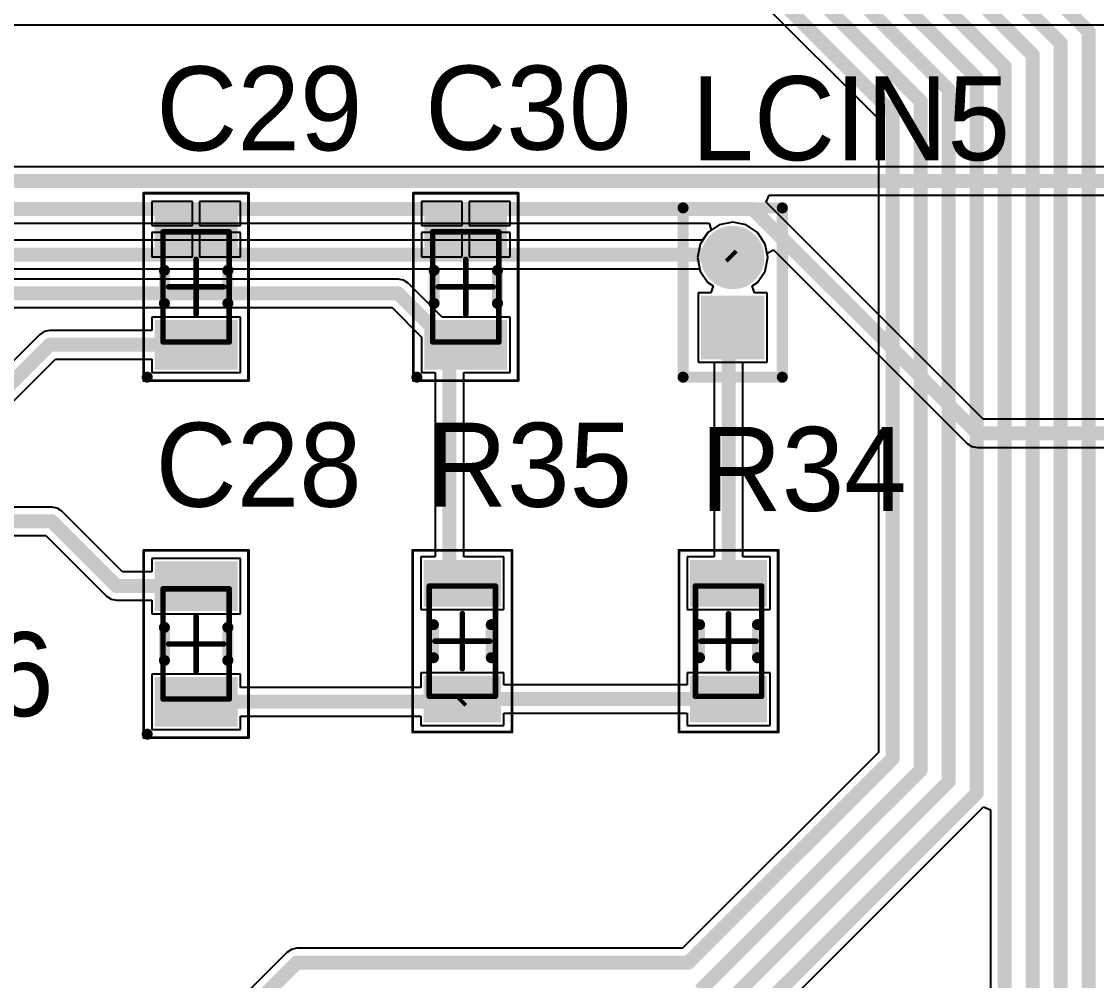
# Model space of a CAD drawing. Header units: millimetres. Extents: x 2.5 to 14.5, y 1.2 to 4.8.
# Drawn here: x 11.178 to 11.946, y 3.217 to 3.902 of the extents above; entities that cross this region are included whole.
import ezdxf

# ---------------------------------------------------------------- set-up
doc = ezdxf.new("R2010")
doc.units = ezdxf.units.MM
doc.header["$MEASUREMENT"] = 0
for name, color, linetype in [('BottomLayer', 5, 'Continuous'), ('BottomSolder', 6, 'Continuous'), ('ConnectLayer', 7, 'Continuous'), ('Mechanical13', 56, 'Continuous'), ('Mechanical15', 56, 'Continuous'), ('MultiLayer', 9, 'Continuous'), ('PadHoleLayer', 156, 'Continuous'), ('TopLayer', 1, 'Continuous'), ('TopOverlay', 2, 'Continuous'), ('TopPaste', 8, 'Continuous'), ('TopSolder', 216, 'Continuous')]:
    doc.layers.add(name, color=color, linetype=linetype)

# ---------------------------------------------------------------- blocks, each defined once
blk = doc.blocks.new('RESC_0805_2012_65')
at = {"layer": 'Mechanical13', "const_width": 0.00394}
for points in [[(-0.03937, -0.02362), (-0.03937, 0.02362)], [(0.03937, 0.02362), (-0.03937, 0.02362)], [(0.03937, -0.02362), (0.03937, 0.02362)], [(0.03937, -0.02362), (-0.03937, -0.02362)]]:
    blk.add_lwpolyline(points, dxfattribs=at)
at = {"layer": 'Mechanical13', "const_width": 0.00197}
for points in [[(-0.04036, 0.02362, 1), (-0.03839, 0.02362, 1)], [(-0.04036, 0.02362, 1), (-0.03839, 0.02362, 1)], [(0.03839, 0.02362, 1), (0.04036, 0.02362, 1)], [(0.03839, 0.02362, 1), (0.04036, 0.02362, 1)], [(-0.04036, -0.02362, 1), (-0.03839, -0.02362, 1)], [(-0.04036, -0.02362, 1), (-0.03839, -0.02362, 1)], [(0.03839, -0.02362, 1), (0.04036, -0.02362, 1)], [(0.03839, -0.02362, 1), (0.04036, -0.02362, 1)]]:
    blk.add_lwpolyline(points, format="xyb", close=True, dxfattribs=at)
at = {"layer": 'Mechanical15'}
for points, const_width in [([(-0.06496, -0.03543), (-0.06496, 0.03543)], 0.00197), ([(0.06496, 0.03543), (-0.06496, 0.03543)], 0.00197), ([(0.06496, -0.03543), (0.06496, 0.03543)], 0.00197), ([(0, -0.01968), (0, 0.01969)], 0.00394), ([(0.01968, 0), (-0.01969, 0)], 0.00394), ([(0.06496, -0.03543), (-0.06496, -0.03543)], 0.00197)]:
    blk.add_lwpolyline(points, dxfattribs=dict(at, const_width=const_width))
for points, const_width in [([(-0.06545, 0.03543, 1), (-0.06447, 0.03543, 1)], 0.000984), ([(-0.06545, 0.03543, 1), (-0.06447, 0.03543, 1)], 0.000984), ([(0.06447, 0.03543, 1), (0.06545, 0.03543, 1)], 0.000984), ([(0.06447, 0.03543, 1), (0.06545, 0.03543, 1)], 0.000984), ([(-0.00098, 0.01969, 1), (0.00099, 0.01969, 1)], 0.00197), ([(-0.02067, 0, 1), (-0.0187, 0, 1)], 0.00197), ([(0.0187, 0, 1), (0.02067, 0, 1)], 0.00197), ([(-0.00098, -0.01968, 1), (0.00099, -0.01968, 1)], 0.00197), ([(-0.06545, -0.03543, 1), (-0.06447, -0.03543, 1)], 0.000984), ([(-0.06545, -0.03543, 1), (-0.06447, -0.03543, 1)], 0.000984), ([(0.06447, -0.03543, 1), (0.06545, -0.03543, 1)], 0.000984), ([(0.06447, -0.03543, 1), (0.06545, -0.03543, 1)], 0.000984)]:
    blk.add_lwpolyline(points, format="xyb", close=True, dxfattribs=dict(at, const_width=const_width))
at = {"layer": 'TopLayer'}
for points in [[(-0.02756, -0.02461), (-0.02756, 0.02461), (-0.05512, -0.02461), (-0.05512, 0.02461)], [(0.05512, -0.02461), (0.05512, 0.02461), (0.02756, -0.02461), (0.02756, 0.02461)]]:
    blk.add_solid(points, dxfattribs=at)
at = {"layer": 'TopOverlay', "const_width": 0.00787}
for points in [[(0.01181, 0.02067), (-0.01181, 0.02067)], [(0.01181, -0.02067), (-0.01181, -0.02067)]]:
    blk.add_lwpolyline(points, dxfattribs=at)
at = {"layer": 'TopOverlay', "const_width": 0.00394}
for points in [[(-0.01378, 0.02067, 1), (-0.00984, 0.02067, 1)], [(0.00984, 0.02067, 1), (0.01378, 0.02067, 1)], [(-0.01378, -0.02067, 1), (-0.00984, -0.02067, 1)], [(0.00984, -0.02067, 1), (0.01378, -0.02067, 1)]]:
    blk.add_lwpolyline(points, format="xyb", close=True, dxfattribs=at)
at = {"layer": 'TopPaste'}
for points in [[(-0.02756, -0.02461), (-0.02756, 0.02461), (-0.05512, -0.02461), (-0.05512, 0.02461)], [(0.05512, -0.02461), (0.05512, 0.02461), (0.02756, -0.02461), (0.02756, 0.02461)]]:
    blk.add_solid(points, dxfattribs=at)
at = {"layer": 'TopSolder'}
for points in [[(-0.02461, -0.02756), (-0.02461, 0.02756), (-0.05807, -0.02756), (-0.05807, 0.02756)], [(0.05807, -0.02756), (0.05807, 0.02756), (0.02461, -0.02756), (0.02461, 0.02756)]]:
    blk.add_solid(points, dxfattribs=at)
blk = doc.blocks.new('RESC_0805_2012_66')
at = {"layer": 'Mechanical13', "const_width": 0.00394}
for points in [[(-0.03937, 0.02362), (-0.03937, -0.02362)], [(-0.03937, 0.02362), (0.03937, 0.02362)], [(0.03937, 0.02362), (0.03937, -0.02362)], [(-0.03937, -0.02362), (0.03937, -0.02362)]]:
    blk.add_lwpolyline(points, dxfattribs=at)
at = {"layer": 'Mechanical13', "const_width": 0.00197}
for points in [[(-0.04036, 0.02362, 1), (-0.03839, 0.02362, 1)], [(-0.04036, 0.02362, 1), (-0.03839, 0.02362, 1)], [(0.03839, 0.02362, 1), (0.04036, 0.02362, 1)], [(0.03839, 0.02362, 1), (0.04036, 0.02362, 1)], [(-0.04036, -0.02362, 1), (-0.03839, -0.02362, 1)], [(-0.04036, -0.02362, 1), (-0.03839, -0.02362, 1)], [(0.03839, -0.02362, 1), (0.04036, -0.02362, 1)], [(0.03839, -0.02362, 1), (0.04036, -0.02362, 1)]]:
    blk.add_lwpolyline(points, format="xyb", close=True, dxfattribs=at)
at = {"layer": 'Mechanical15'}
for points, const_width in [([(-0.06496, 0.03543), (-0.06496, -0.03543)], 0.00197), ([(-0.06496, 0.03543), (0.06496, 0.03543)], 0.00197), ([(0.06496, 0.03543), (0.06496, -0.03543)], 0.00197), ([(0, 0.01968), (0, -0.01969)], 0.00394), ([(-0.01968, 0), (0.01969, 0)], 0.00394), ([(-0.06496, -0.03543), (0.06496, -0.03543)], 0.00197)]:
    blk.add_lwpolyline(points, dxfattribs=dict(at, const_width=const_width))
for points, const_width in [([(-0.06545, 0.03543, 1), (-0.06447, 0.03543, 1)], 0.000984), ([(-0.06545, 0.03543, 1), (-0.06447, 0.03543, 1)], 0.000984), ([(0.06447, 0.03543, 1), (0.06545, 0.03543, 1)], 0.000984), ([(0.06447, 0.03543, 1), (0.06545, 0.03543, 1)], 0.000984), ([(-0.00099, 0.01968, 1), (0.00098, 0.01968, 1)], 0.00197), ([(-0.02067, 0, 1), (-0.0187, 0, 1)], 0.00197), ([(0.0187, 0, 1), (0.02067, 0, 1)], 0.00197), ([(-0.00099, -0.01969, 1), (0.00098, -0.01969, 1)], 0.00197), ([(-0.06545, -0.03543, 1), (-0.06447, -0.03543, 1)], 0.000984), ([(-0.06545, -0.03543, 1), (-0.06447, -0.03543, 1)], 0.000984), ([(0.06447, -0.03543, 1), (0.06545, -0.03543, 1)], 0.000984), ([(0.06447, -0.03543, 1), (0.06545, -0.03543, 1)], 0.000984)]:
    blk.add_lwpolyline(points, format="xyb", close=True, dxfattribs=dict(at, const_width=const_width))
at = {"layer": 'TopLayer'}
for points in [[(-0.02756, -0.02461), (-0.02756, 0.02461), (-0.05512, -0.02461), (-0.05512, 0.02461)], [(0.05512, -0.02461), (0.05512, 0.02461), (0.02756, -0.02461), (0.02756, 0.02461)]]:
    blk.add_solid(points, dxfattribs=at)
at = {"layer": 'TopOverlay', "const_width": 0.00787}
for points in [[(-0.01181, 0.02067), (0.01181, 0.02067)], [(-0.01181, -0.02067), (0.01181, -0.02067)]]:
    blk.add_lwpolyline(points, dxfattribs=at)
at = {"layer": 'TopOverlay', "const_width": 0.00394}
for points in [[(-0.01378, 0.02067, 1), (-0.00984, 0.02067, 1)], [(0.00984, 0.02067, 1), (0.01378, 0.02067, 1)], [(-0.01378, -0.02067, 1), (-0.00984, -0.02067, 1)], [(0.00984, -0.02067, 1), (0.01378, -0.02067, 1)]]:
    blk.add_lwpolyline(points, format="xyb", close=True, dxfattribs=at)
at = {"layer": 'TopPaste'}
for points in [[(-0.02756, -0.02461), (-0.02756, 0.02461), (-0.05512, -0.02461), (-0.05512, 0.02461)], [(0.05512, -0.02461), (0.05512, 0.02461), (0.02756, -0.02461), (0.02756, 0.02461)]]:
    blk.add_solid(points, dxfattribs=at)
at = {"layer": 'TopSolder'}
for points in [[(-0.02461, -0.02756), (-0.02461, 0.02756), (-0.05807, -0.02756), (-0.05807, 0.02756)], [(0.05807, -0.02756), (0.05807, 0.02756), (0.02461, -0.02756), (0.02461, 0.02756)]]:
    blk.add_solid(points, dxfattribs=at)
blk = doc.blocks.new('MHDR1X2_112')
at = {"layer": 'BottomLayer', "const_width": 0.01969}
blk.add_lwpolyline([(0.04016, 0, 1), (0.05984, 0, 1)], format="xyb", close=True, dxfattribs=at)
at = {"layer": 'BottomLayer'}
blk.add_solid([(-0.01968, -0.01968), (0.01969, -0.01968), (-0.01968, 0.01969), (0.01969, 0.01969)], dxfattribs=at)
at = {"layer": 'BottomSolder', "const_width": 0.02264}
blk.add_lwpolyline([(0.03868, 0, 1), (0.06132, 0, 1)], format="xyb", close=True, dxfattribs=at)
at = {"layer": 'BottomSolder'}
blk.add_solid([(-0.02264, -0.02264), (0.02264, -0.02264), (-0.02264, 0.02264), (0.02264, 0.02264)], dxfattribs=at)
at = {"layer": 'MultiLayer', "const_width": 0.01969}
blk.add_lwpolyline([(0.04016, 0, 1), (0.05984, 0, 1)], format="xyb", close=True, dxfattribs=at)
at = {"layer": 'MultiLayer'}
blk.add_solid([(-0.01968, -0.01968), (0.01969, -0.01968), (-0.01968, 0.01969), (0.01969, 0.01969)], dxfattribs=at)
at = {"layer": 'PadHoleLayer', "const_width": 0.01181}
for points in [[(-0.0059, 0, 1), (0.00591, 0, 1)], [(0.0441, 0, 1), (0.05591, 0, 1)]]:
    blk.add_lwpolyline(points, format="xyb", close=True, dxfattribs=at)
at = {"layer": 'TopLayer', "const_width": 0.01969}
blk.add_lwpolyline([(0.04016, 0, 1), (0.05984, 0, 1)], format="xyb", close=True, dxfattribs=at)
at = {"layer": 'TopLayer'}
blk.add_solid([(-0.01968, -0.01968), (0.01969, -0.01968), (-0.01968, 0.01969), (0.01969, 0.01969)], dxfattribs=at)
at = {"layer": 'TopOverlay', "const_width": 0.00787}
for points in [[(-0.03543, 0.03543), (0.08543, 0.03543)], [(-0.03543, 0.03543), (-0.03543, -0.03543)], [(0.08543, 0.03543), (0.08543, -0.03543)], [(-0.03543, -0.03543), (0.08543, -0.03543)]]:
    blk.add_lwpolyline(points, dxfattribs=at)
at = {"layer": 'TopOverlay', "const_width": 0.00394}
for points in [[(-0.0374, 0.03543, 1), (-0.03347, 0.03543, 1)], [(-0.0374, 0.03543, 1), (-0.03347, 0.03543, 1)], [(0.08346, 0.03543, 1), (0.0874, 0.03543, 1)], [(0.08346, 0.03543, 1), (0.0874, 0.03543, 1)], [(-0.0374, -0.03543, 1), (-0.03347, -0.03543, 1)], [(-0.0374, -0.03543, 1), (-0.03347, -0.03543, 1)], [(0.08346, -0.03543, 1), (0.0874, -0.03543, 1)], [(0.08346, -0.03543, 1), (0.0874, -0.03543, 1)]]:
    blk.add_lwpolyline(points, format="xyb", close=True, dxfattribs=at)
at = {"layer": 'TopSolder', "const_width": 0.02264}
blk.add_lwpolyline([(0.03868, 0, 1), (0.06132, 0, 1)], format="xyb", close=True, dxfattribs=at)
at = {"layer": 'TopSolder'}
blk.add_solid([(-0.02264, -0.02264), (0.02264, -0.02264), (-0.02264, 0.02264), (0.02264, 0.02264)], dxfattribs=at)
blk = doc.blocks.new('CAPCP2012X06N_175')
at = {"layer": 'Mechanical13', "const_width": 0.00394}
for points in [[(-0.03937, 0.02362), (-0.03937, -0.02362)], [(-0.03937, 0.02362), (0.03937, 0.02362)], [(0.03937, 0.02362), (0.03937, -0.02362)], [(-0.03937, -0.02362), (0.03937, -0.02362)]]:
    blk.add_lwpolyline(points, dxfattribs=at)
at = {"layer": 'Mechanical13', "const_width": 0.00197}
for points in [[(-0.04035, 0.02362, 1), (-0.03839, 0.02362, 1)], [(-0.04035, 0.02362, 1), (-0.03839, 0.02362, 1)], [(0.03839, 0.02362, 1), (0.04035, 0.02362, 1)], [(0.03839, 0.02362, 1), (0.04035, 0.02362, 1)], [(-0.04035, -0.02362, 1), (-0.03839, -0.02362, 1)], [(-0.04035, -0.02362, 1), (-0.03839, -0.02362, 1)], [(0.03839, -0.02362, 1), (0.04035, -0.02362, 1)], [(0.03839, -0.02362, 1), (0.04035, -0.02362, 1)]]:
    blk.add_lwpolyline(points, format="xyb", close=True, dxfattribs=at)
at = {"layer": 'Mechanical15'}
for points, const_width in [([(-0.06693, 0.0374), (-0.06693, -0.0374)], 0.00197), ([(-0.06693, 0.0374), (0.06693, 0.0374)], 0.00197), ([(0.06693, 0.0374), (0.06693, -0.0374)], 0.00197), ([(0, 0.01968), (0, -0.01969)], 0.00394), ([(-0.01968, 0), (0.01969, 0)], 0.00394), ([(-0.06693, -0.0374), (0.06693, -0.0374)], 0.00197)]:
    blk.add_lwpolyline(points, dxfattribs=dict(at, const_width=const_width))
for points, const_width in [([(-0.06742, 0.0374, 1), (-0.06644, 0.0374, 1)], 0.000984), ([(-0.06742, 0.0374, 1), (-0.06644, 0.0374, 1)], 0.000984), ([(0.06644, 0.0374, 1), (0.06742, 0.0374, 1)], 0.000984), ([(0.06644, 0.0374, 1), (0.06742, 0.0374, 1)], 0.000984), ([(-0.00098, 0.01968, 1), (0.00098, 0.01968, 1)], 0.00197), ([(-0.02067, 0, 1), (-0.0187, 0, 1)], 0.00197), ([(0.0187, 0, 1), (0.02067, 0, 1)], 0.00197), ([(-0.00098, -0.01969, 1), (0.00098, -0.01969, 1)], 0.00197), ([(-0.06742, -0.0374, 1), (-0.06644, -0.0374, 1)], 0.000984), ([(-0.06742, -0.0374, 1), (-0.06644, -0.0374, 1)], 0.000984), ([(0.06644, -0.0374, 1), (0.06742, -0.0374, 1)], 0.000984), ([(0.06644, -0.0374, 1), (0.06742, -0.0374, 1)], 0.000984)]:
    blk.add_lwpolyline(points, format="xyb", close=True, dxfattribs=dict(at, const_width=const_width))
at = {"layer": 'TopLayer'}
for points in [[(-0.02657, -0.02657), (-0.02657, 0.02658), (-0.0561, -0.02657), (-0.0561, 0.02658)], [(0.0561, -0.02657), (0.0561, 0.02658), (0.02658, -0.02657), (0.02658, 0.02658)]]:
    blk.add_solid(points, dxfattribs=at)
at = {"layer": 'TopOverlay'}
for points, const_width in [([(-0.06249, 0.03493, 1), (-0.06642, 0.03493, 1)], 0.00394), ([(-0.06741, 0.03493, 1), (-0.06544, 0.03493, 1)], 0.00197), ([(-0.06347, 0.03493, 1), (-0.0615, 0.03493, 1)], 0.00197), ([(-0.01378, 0.02264, 1), (-0.00984, 0.02264, 1)], 0.00394), ([(0.00984, 0.02264, 1), (0.01378, 0.02264, 1)], 0.00394), ([(-0.01378, -0.02264, 1), (-0.00984, -0.02264, 1)], 0.00394), ([(0.00984, -0.02264, 1), (0.01378, -0.02264, 1)], 0.00394)]:
    blk.add_lwpolyline(points, format="xyb", close=True, dxfattribs=dict(at, const_width=const_width))
at = {"layer": 'TopOverlay', "const_width": 0.00787}
for points in [[(-0.01181, 0.02264), (0.01181, 0.02264)], [(-0.01181, -0.02264), (0.01181, -0.02264)]]:
    blk.add_lwpolyline(points, dxfattribs=at)
at = {"layer": 'TopPaste'}
for points in [[(-0.02657, -0.02657), (-0.02657, 0.02658), (-0.0561, -0.02657), (-0.0561, 0.02658)], [(0.0561, -0.02657), (0.0561, 0.02658), (0.02658, -0.02657), (0.02658, 0.02658)]]:
    blk.add_solid(points, dxfattribs=at)
at = {"layer": 'TopSolder'}
for points in [[(-0.02362, -0.02953), (-0.02362, 0.02953), (-0.05906, -0.02953), (-0.05906, 0.02953)], [(0.05906, -0.02953), (0.05906, 0.02953), (0.02362, -0.02953), (0.02362, 0.02953)]]:
    blk.add_solid(points, dxfattribs=at)
blk = doc.blocks.new('CAPCP2012X06N_176')
at = {"layer": 'Mechanical13', "const_width": 0.00394}
for points in [[(-0.03937, 0.02362), (-0.03937, -0.02362)], [(-0.03937, 0.02362), (0.03937, 0.02362)], [(0.03937, 0.02362), (0.03937, -0.02362)], [(-0.03937, -0.02362), (0.03937, -0.02362)]]:
    blk.add_lwpolyline(points, dxfattribs=at)
at = {"layer": 'Mechanical13', "const_width": 0.00197}
for points in [[(-0.04035, 0.02362, 1), (-0.03839, 0.02362, 1)], [(-0.04035, 0.02362, 1), (-0.03839, 0.02362, 1)], [(0.03839, 0.02362, 1), (0.04035, 0.02362, 1)], [(0.03839, 0.02362, 1), (0.04035, 0.02362, 1)], [(-0.04035, -0.02362, 1), (-0.03839, -0.02362, 1)], [(-0.04035, -0.02362, 1), (-0.03839, -0.02362, 1)], [(0.03839, -0.02362, 1), (0.04035, -0.02362, 1)], [(0.03839, -0.02362, 1), (0.04035, -0.02362, 1)]]:
    blk.add_lwpolyline(points, format="xyb", close=True, dxfattribs=at)
at = {"layer": 'Mechanical15'}
for points, const_width in [([(-0.06693, 0.0374), (-0.06693, -0.0374)], 0.00197), ([(-0.06693, 0.0374), (0.06693, 0.0374)], 0.00197), ([(0.06693, 0.0374), (0.06693, -0.0374)], 0.00197), ([(0, 0.01968), (0, -0.01969)], 0.00394), ([(-0.01968, 0), (0.01969, 0)], 0.00394), ([(-0.06693, -0.0374), (0.06693, -0.0374)], 0.00197)]:
    blk.add_lwpolyline(points, dxfattribs=dict(at, const_width=const_width))
for points, const_width in [([(-0.06742, 0.0374, 1), (-0.06644, 0.0374, 1)], 0.000984), ([(-0.06742, 0.0374, 1), (-0.06644, 0.0374, 1)], 0.000984), ([(0.06644, 0.0374, 1), (0.06742, 0.0374, 1)], 0.000984), ([(0.06644, 0.0374, 1), (0.06742, 0.0374, 1)], 0.000984), ([(-0.00098, 0.01968, 1), (0.00098, 0.01968, 1)], 0.00197), ([(-0.02067, 0, 1), (-0.0187, 0, 1)], 0.00197), ([(0.0187, 0, 1), (0.02067, 0, 1)], 0.00197), ([(-0.00098, -0.01969, 1), (0.00098, -0.01969, 1)], 0.00197), ([(-0.06742, -0.0374, 1), (-0.06644, -0.0374, 1)], 0.000984), ([(-0.06742, -0.0374, 1), (-0.06644, -0.0374, 1)], 0.000984), ([(0.06644, -0.0374, 1), (0.06742, -0.0374, 1)], 0.000984), ([(0.06644, -0.0374, 1), (0.06742, -0.0374, 1)], 0.000984)]:
    blk.add_lwpolyline(points, format="xyb", close=True, dxfattribs=dict(at, const_width=const_width))
at = {"layer": 'TopLayer'}
for points in [[(-0.02657, -0.02657), (-0.02657, 0.02657), (-0.0561, -0.02657), (-0.0561, 0.02657)], [(0.0561, -0.02657), (0.0561, 0.02657), (0.02658, -0.02657), (0.02658, 0.02657)]]:
    blk.add_solid(points, dxfattribs=at)
at = {"layer": 'TopOverlay'}
for points, const_width in [([(-0.06249, 0.03493, 1), (-0.06642, 0.03493, 1)], 0.00394), ([(-0.06741, 0.03493, 1), (-0.06544, 0.03493, 1)], 0.00197), ([(-0.06347, 0.03493, 1), (-0.0615, 0.03493, 1)], 0.00197), ([(-0.01378, 0.02264, 1), (-0.00984, 0.02264, 1)], 0.00394), ([(0.00984, 0.02264, 1), (0.01378, 0.02264, 1)], 0.00394), ([(-0.01378, -0.02264, 1), (-0.00984, -0.02264, 1)], 0.00394), ([(0.00984, -0.02264, 1), (0.01378, -0.02264, 1)], 0.00394)]:
    blk.add_lwpolyline(points, format="xyb", close=True, dxfattribs=dict(at, const_width=const_width))
at = {"layer": 'TopOverlay', "const_width": 0.00787}
for points in [[(-0.01181, 0.02264), (0.01181, 0.02264)], [(-0.01181, -0.02264), (0.01181, -0.02264)]]:
    blk.add_lwpolyline(points, dxfattribs=at)
at = {"layer": 'TopPaste'}
for points in [[(-0.02657, -0.02657), (-0.02657, 0.02657), (-0.0561, -0.02657), (-0.0561, 0.02657)], [(0.0561, -0.02657), (0.0561, 0.02657), (0.02658, -0.02657), (0.02658, 0.02657)]]:
    blk.add_solid(points, dxfattribs=at)
at = {"layer": 'TopSolder'}
for points in [[(-0.02362, -0.02953), (-0.02362, 0.02953), (-0.05906, -0.02953), (-0.05906, 0.02953)], [(0.05906, -0.02953), (0.05906, 0.02953), (0.02362, -0.02953), (0.02362, 0.02953)]]:
    blk.add_solid(points, dxfattribs=at)
blk = doc.blocks.new('CAPCP2012X06N_177')
at = {"layer": 'Mechanical13', "const_width": 0.00394}
for points in [[(-0.03937, 0.02362), (-0.03937, -0.02362)], [(-0.03937, 0.02362), (0.03937, 0.02362)], [(0.03937, 0.02362), (0.03937, -0.02362)], [(-0.03937, -0.02362), (0.03937, -0.02362)]]:
    blk.add_lwpolyline(points, dxfattribs=at)
at = {"layer": 'Mechanical13', "const_width": 0.00197}
for points in [[(-0.04035, 0.02362, 1), (-0.03839, 0.02362, 1)], [(-0.04035, 0.02362, 1), (-0.03839, 0.02362, 1)], [(0.03839, 0.02362, 1), (0.04035, 0.02362, 1)], [(0.03839, 0.02362, 1), (0.04035, 0.02362, 1)], [(-0.04035, -0.02362, 1), (-0.03839, -0.02362, 1)], [(-0.04035, -0.02362, 1), (-0.03839, -0.02362, 1)], [(0.03839, -0.02362, 1), (0.04035, -0.02362, 1)], [(0.03839, -0.02362, 1), (0.04035, -0.02362, 1)]]:
    blk.add_lwpolyline(points, format="xyb", close=True, dxfattribs=at)
at = {"layer": 'Mechanical15'}
for points, const_width in [([(-0.06693, 0.0374), (-0.06693, -0.0374)], 0.00197), ([(-0.06693, 0.0374), (0.06693, 0.0374)], 0.00197), ([(0.06693, 0.0374), (0.06693, -0.0374)], 0.00197), ([(0, 0.01968), (0, -0.01969)], 0.00394), ([(-0.01968, 0), (0.01969, 0)], 0.00394), ([(-0.06693, -0.0374), (0.06693, -0.0374)], 0.00197)]:
    blk.add_lwpolyline(points, dxfattribs=dict(at, const_width=const_width))
for points, const_width in [([(-0.06742, 0.0374, 1), (-0.06644, 0.0374, 1)], 0.000984), ([(-0.06742, 0.0374, 1), (-0.06644, 0.0374, 1)], 0.000984), ([(0.06644, 0.0374, 1), (0.06742, 0.0374, 1)], 0.000984), ([(0.06644, 0.0374, 1), (0.06742, 0.0374, 1)], 0.000984), ([(-0.00098, 0.01968, 1), (0.00098, 0.01968, 1)], 0.00197), ([(-0.02067, 0, 1), (-0.0187, 0, 1)], 0.00197), ([(0.0187, 0, 1), (0.02067, 0, 1)], 0.00197), ([(-0.00098, -0.01969, 1), (0.00098, -0.01969, 1)], 0.00197), ([(-0.06742, -0.0374, 1), (-0.06644, -0.0374, 1)], 0.000984), ([(-0.06742, -0.0374, 1), (-0.06644, -0.0374, 1)], 0.000984), ([(0.06644, -0.0374, 1), (0.06742, -0.0374, 1)], 0.000984), ([(0.06644, -0.0374, 1), (0.06742, -0.0374, 1)], 0.000984)]:
    blk.add_lwpolyline(points, format="xyb", close=True, dxfattribs=dict(at, const_width=const_width))
at = {"layer": 'TopLayer'}
for points in [[(-0.02657, -0.02657), (-0.02657, 0.02657), (-0.0561, -0.02657), (-0.0561, 0.02657)], [(0.0561, -0.02657), (0.0561, 0.02657), (0.02658, -0.02657), (0.02658, 0.02657)]]:
    blk.add_solid(points, dxfattribs=at)
at = {"layer": 'TopOverlay'}
for points, const_width in [([(-0.06249, 0.03493, 1), (-0.06642, 0.03493, 1)], 0.00394), ([(-0.06741, 0.03493, 1), (-0.06544, 0.03493, 1)], 0.00197), ([(-0.06347, 0.03493, 1), (-0.0615, 0.03493, 1)], 0.00197), ([(-0.01378, 0.02264, 1), (-0.00984, 0.02264, 1)], 0.00394), ([(0.00984, 0.02264, 1), (0.01378, 0.02264, 1)], 0.00394), ([(-0.01378, -0.02264, 1), (-0.00984, -0.02264, 1)], 0.00394), ([(0.00984, -0.02264, 1), (0.01378, -0.02264, 1)], 0.00394)]:
    blk.add_lwpolyline(points, format="xyb", close=True, dxfattribs=dict(at, const_width=const_width))
at = {"layer": 'TopOverlay', "const_width": 0.00787}
for points in [[(-0.01181, 0.02264), (0.01181, 0.02264)], [(-0.01181, -0.02264), (0.01181, -0.02264)]]:
    blk.add_lwpolyline(points, dxfattribs=at)
at = {"layer": 'TopPaste'}
for points in [[(-0.02657, -0.02657), (-0.02657, 0.02657), (-0.0561, -0.02657), (-0.0561, 0.02657)], [(0.0561, -0.02657), (0.0561, 0.02657), (0.02658, -0.02657), (0.02658, 0.02657)]]:
    blk.add_solid(points, dxfattribs=at)
at = {"layer": 'TopSolder'}
for points in [[(-0.02362, -0.02953), (-0.02362, 0.02953), (-0.05906, -0.02953), (-0.05906, 0.02953)], [(0.05906, -0.02953), (0.05906, 0.02953), (0.02362, -0.02953), (0.02362, 0.02953)]]:
    blk.add_solid(points, dxfattribs=at)

msp = doc.modelspace()

# ---------------------------------------------------------------- linework, layer by layer
at = {"layer": 'BottomLayer', "const_width": 0.01}
for points in [[(8.30812, 3.78826), (12.21274, 3.78826)], [(8.3164, 3.76826), (11.70019, 3.76826)], [(11.70019, 3.76826), (11.86046, 3.608)], [(9.99796, 3.73566), (11.68374, 3.73566)], [(11.68374, 3.73566), (11.68583, 3.73358)], [(11.86046, 3.608), (12.458, 3.608)]]:
    msp.add_lwpolyline(points, dxfattribs=at)
at = {"layer": 'BottomLayer', "const_width": 0.005}
for points in [[(11.69769, 3.76826, 1), (11.70269, 3.76826, 1)], [(11.69769, 3.76826, 1), (11.70269, 3.76826, 1)], [(11.68124, 3.73566, 1), (11.68624, 3.73566, 1)], [(11.68124, 3.73566, 1), (11.68624, 3.73566, 1)], [(11.68333, 3.73358, 1), (11.68833, 3.73358, 1)], [(11.85796, 3.608, 1), (11.86296, 3.608, 1)], [(11.85796, 3.608, 1), (11.86296, 3.608, 1)]]:
    msp.add_lwpolyline(points, format="xyb", close=True, dxfattribs=at)
at = {"layer": 'ConnectLayer'}
for p, q in [((11.36829, 4.25416), (11.7898, 3.83264)), ((8.40579, 3.8998), (12.18578, 3.8998)), ((11.7898, 3.83264), (11.7898, 3.37998)), ((12.21274, 3.79846), (8.31152, 3.79846)), ((11.70981, 3.77307), (11.71188, 3.77807)), ((11.71188, 3.77807), (12.20851, 3.77807)), ((11.30037, 3.7737), (11.2713, 3.7737)), ((11.2713, 3.7737), (11.2713, 3.75644)), ((11.30037, 3.75644), (11.30037, 3.7737)), ((11.33445, 3.7737), (11.30537, 3.7737)), ((11.30537, 3.7737), (11.30537, 3.75644)), ((11.33445, 3.75644), (11.33445, 3.7737)), ((11.49282, 3.7737), (11.46375, 3.7737)), ((11.46375, 3.7737), (11.46375, 3.75644)), ((11.49282, 3.75644), (11.49282, 3.7737)), ((11.52689, 3.7737), (11.49782, 3.7737)), ((11.49782, 3.7737), (11.49782, 3.75644)), ((11.52689, 3.75644), (11.52689, 3.7737)), ((11.86468, 3.6182), (11.70981, 3.77307)), ((8.32079, 3.75807), (11.66904, 3.75807)), ((11.2713, 3.75644), (11.30037, 3.75644)), ((11.30537, 3.75644), (11.33445, 3.75644)), ((11.46375, 3.75644), (11.49282, 3.75644)), ((11.49782, 3.75644), (11.52689, 3.75644)), ((11.67619, 3.75683), (11.66803, 3.75137)), ((11.67056, 3.75307), (11.66803, 3.75137)), ((11.66904, 3.75807), (11.67056, 3.75307)), ((11.68583, 3.75875), (11.67619, 3.75683)), ((11.69546, 3.75683), (11.68583, 3.75875)), ((11.70362, 3.75137), (11.69546, 3.75683)), ((11.66434, 3.74586), (10.00218, 3.74586)), ((11.30037, 3.75144), (11.2713, 3.75144)), ((11.2713, 3.75144), (11.2713, 3.73417)), ((11.30037, 3.73417), (11.30037, 3.75144)), ((11.33445, 3.75144), (11.30537, 3.75144)), ((11.30537, 3.75144), (11.30537, 3.73417)), ((11.33445, 3.73417), (11.33445, 3.75144)), ((11.49282, 3.75144), (11.46375, 3.75144)), ((11.46375, 3.75144), (11.46375, 3.73417)), ((11.49282, 3.73417), (11.49282, 3.75144)), ((11.52689, 3.75144), (11.49782, 3.75144)), ((11.49782, 3.75144), (11.49782, 3.73417)), ((11.52689, 3.73417), (11.52689, 3.75144)), ((11.66803, 3.75137), (11.66257, 3.74321)), ((11.66803, 3.75137), (11.66434, 3.74586)), ((11.70908, 3.74321), (11.70362, 3.75137)), ((11.66257, 3.74321), (11.66066, 3.73358)), ((11.71099, 3.73358), (11.70908, 3.74321)), ((11.7104, 3.73657), (11.71501, 3.73903)), ((11.71501, 3.73903), (11.85325, 3.60079)), ((11.2713, 3.73417), (11.30037, 3.73417)), ((11.30537, 3.73417), (11.33445, 3.73417)), ((11.46375, 3.73417), (11.49282, 3.73417)), ((11.49782, 3.73417), (11.52689, 3.73417)), ((11.66066, 3.73358), (11.66257, 3.72395)), ((11.70908, 3.72395), (11.71099, 3.73358)), ((11.70908, 3.72395), (11.71099, 3.73358)), ((11.71099, 3.73358), (11.7104, 3.73657)), ((10.5684, 3.72547), (11.66227, 3.72547)), ((11.66227, 3.72547), (11.66257, 3.72395)), ((11.66257, 3.72395), (11.66803, 3.71578)), ((11.66257, 3.72395), (11.66803, 3.71578)), ((11.70362, 3.71578), (11.70908, 3.72395)), ((11.70362, 3.71578), (11.70908, 3.72395)), ((11.44696, 3.7182), (11.116, 3.7182)), ((11.45086, 3.71742), (11.44696, 3.7182)), ((11.45417, 3.71521), (11.45086, 3.71742)), ((11.47836, 3.69102), (11.45417, 3.71521)), ((11.66803, 3.71578), (11.6718, 3.71326)), ((11.66803, 3.71578), (11.6718, 3.71326)), ((11.69985, 3.71326), (11.70362, 3.71578)), ((11.69985, 3.71326), (11.70362, 3.71578)), ((11.67028, 3.70826), (11.66114, 3.70826)), ((11.66114, 3.70826), (11.66114, 3.65889)), ((11.67028, 3.70826), (11.66114, 3.70826)), ((11.66114, 3.70826), (11.66114, 3.65889)), ((11.6718, 3.71326), (11.67028, 3.70826)), ((11.6718, 3.71326), (11.67028, 3.70826)), ((11.70137, 3.70826), (11.69985, 3.71326)), ((11.70137, 3.70826), (11.69985, 3.71326)), ((11.71051, 3.70826), (11.70137, 3.70826)), ((11.71051, 3.70826), (11.70137, 3.70826)), ((11.71051, 3.65889), (11.71051, 3.70826)), ((11.71051, 3.65889), (11.71051, 3.70826)), ((11.12022, 3.6978), (11.44274, 3.6978)), ((11.33445, 3.69102), (11.2713, 3.69102)), ((11.2713, 3.69102), (11.2713, 3.68146)), ((11.33445, 3.6515), (11.33445, 3.69102)), ((11.44274, 3.6978), (11.46375, 3.6768)), ((11.52689, 3.69102), (11.47836, 3.69102)), ((11.52689, 3.6515), (11.52689, 3.69102)), ((11.19114, 3.67847), (11.14948, 3.63681)), ((11.19444, 3.68068), (11.19114, 3.67847)), ((11.19835, 3.68146), (11.19444, 3.68068)), ((11.2713, 3.68146), (11.19835, 3.68146)), ((11.46375, 3.6768), (11.46375, 3.6515)), ((11.1698, 3.6283), (11.20257, 3.66106)), ((11.20257, 3.66106), (11.2713, 3.66106)), ((11.2713, 3.66106), (11.2713, 3.6515)), ((11.66114, 3.65889), (11.71051, 3.65889)), ((11.66114, 3.65889), (11.67268, 3.65889)), ((11.67268, 3.65889), (11.67268, 3.51969)), ((11.69307, 3.51969), (11.69307, 3.65889)), ((11.69307, 3.65889), (11.71051, 3.65889)), ((11.2713, 3.6515), (11.33445, 3.6515)), ((11.46375, 3.6515), (11.4735, 3.6515)), ((11.4735, 3.6515), (11.4735, 3.51969)), ((11.4939, 3.51969), (11.4939, 3.6515)), ((11.4939, 3.6515), (11.52689, 3.6515)), ((12.31254, 3.6182), (11.86468, 3.6182)), ((11.85325, 3.60079), (11.85655, 3.59858)), ((11.85655, 3.59858), (11.86046, 3.5978)), ((11.86046, 3.5978), (12.458, 3.5978)), ((11.1998, 3.55539), (11.1698, 3.55539)), ((11.20371, 3.55462), (11.1998, 3.55539)), ((11.20701, 3.55241), (11.20371, 3.55462)), ((11.25029, 3.50913), (11.20701, 3.55241)), ((11.20701, 3.55241), (11.20701, 3.55241)), ((11.1698, 3.535), (11.19558, 3.535)), ((11.19558, 3.535), (11.23885, 3.49173)), ((11.33445, 3.5187), (11.2713, 3.5187)), ((11.2713, 3.5187), (11.2713, 3.50913)), ((11.33445, 3.47917), (11.33445, 3.5187)), ((11.4735, 3.51969), (11.46327, 3.51969)), ((11.46327, 3.51969), (11.46327, 3.48213)), ((11.52248, 3.51969), (11.4939, 3.51969)), ((11.52248, 3.48213), (11.52248, 3.51969)), ((11.67268, 3.51969), (11.65327, 3.51969)), ((11.65327, 3.51969), (11.65327, 3.48213)), ((11.71248, 3.51969), (11.69307, 3.51969)), ((11.71248, 3.48213), (11.71248, 3.51969)), ((11.2713, 3.50913), (11.25029, 3.50913)), ((11.23885, 3.49173), (11.23885, 3.49173)), ((11.23885, 3.49173), (11.24216, 3.48952)), ((11.24216, 3.48952), (11.24606, 3.48874)), ((11.24606, 3.48874), (11.2713, 3.48874)), ((11.2713, 3.48874), (11.2713, 3.47917)), ((11.2713, 3.47917), (11.33445, 3.47917)), ((11.46327, 3.48213), (11.52248, 3.48213)), ((11.65327, 3.48213), (11.71248, 3.48213)), ((11.33445, 3.43602), (11.2713, 3.43602)), ((11.2713, 3.43602), (11.2713, 3.3965)), ((11.33445, 3.42646), (11.33445, 3.43602)), ((11.52248, 3.43701), (11.46327, 3.43701)), ((11.46327, 3.43701), (11.46327, 3.42646)), ((11.52248, 3.42842), (11.52248, 3.43701)), ((11.71248, 3.43701), (11.65327, 3.43701)), ((11.65327, 3.43701), (11.65327, 3.42842)), ((11.71248, 3.39945), (11.71248, 3.43701)), ((11.46327, 3.42646), (11.33445, 3.42646)), ((11.65327, 3.42842), (11.52248, 3.42842)), ((11.52248, 3.39945), (11.52248, 3.40803)), ((11.52248, 3.40803), (11.65327, 3.40803)), ((11.65327, 3.40803), (11.65327, 3.39945)), ((11.33445, 3.3965), (11.33445, 3.40606)), ((11.33445, 3.40606), (11.46327, 3.40606)), ((11.46327, 3.40606), (11.46327, 3.39945)), ((11.46327, 3.39945), (11.52248, 3.39945)), ((11.65327, 3.39945), (11.71248, 3.39945)), ((11.2713, 3.3965), (11.33445, 3.3965)), ((11.7898, 3.37998), (11.65002, 3.2402)), ((11.68631, 3.16279), (11.8648, 3.34129)), ((11.8648, 3.34129), (11.8698, 3.33922)), ((11.8698, 3.33922), (11.8698, 2.99426)), ((11.37089, 3.23942), (11.36758, 3.23721)), ((11.37479, 3.2402), (11.37089, 3.23942)), ((11.65002, 3.2402), (11.37479, 3.2402)), ((11.36758, 3.23721), (11.04153, 2.91116))]:
    msp.add_line(p, q, dxfattribs=at)
at = {"layer": 'TopLayer', "const_width": 0.01}
for points in [[(11.21863, 4.61622), (11.94, 3.89485)], [(11.21035, 4.59622), (11.92, 3.88657)], [(11.20206, 4.57622), (11.9, 3.87828)], [(11.19378, 4.55622), (11.88, 3.87)], [(11.1855, 4.53622), (11.86, 3.86172)], [(11.17721, 4.51622), (11.84, 3.85343)], [(11.2033, 4.46185), (11.82, 3.84515)], [(11.37251, 4.26435), (11.8, 3.83686)], [(11.94, 2.96518), (11.94, 3.89485)], [(11.92, 2.97346), (11.92, 3.88657)], [(11.9, 2.98175), (11.9, 3.87828)], [(11.88, 2.99003), (11.88, 3.87)], [(11.86, 3.3509), (11.86, 3.86172)], [(11.84, 3.35919), (11.84, 3.85343)], [(11.82, 3.36747), (11.82, 3.84515)], [(11.8, 3.37576), (11.8, 3.83686)], [(11.116, 3.708), (11.44696, 3.708)], [(11.44696, 3.708), (11.4837, 3.67126)], [(11.68287, 3.68062), (11.68583, 3.68358)], [(11.68287, 3.50091), (11.68287, 3.68062)], [(11.14709, 3.62), (11.19835, 3.67126)], [(11.19835, 3.67126), (11.30287, 3.67126)], [(11.4837, 3.50091), (11.4837, 3.67126)], [(11.4837, 3.67126), (11.49532, 3.67126)], [(11.14709, 3.5452), (11.1998, 3.5452)], [(11.1998, 3.5452), (11.24606, 3.49894)], [(11.24606, 3.49894), (11.30287, 3.49894)], [(11.4837, 3.50091), (11.49287, 3.50091)], [(11.49091, 3.41626), (11.49287, 3.41823)], [(11.49287, 3.41823), (11.68287, 3.41823)], [(11.30287, 3.41626), (11.49091, 3.41626)], [(11.65424, 3.23), (11.8, 3.37576)], [(11.66253, 3.21), (11.82, 3.36747)], [(11.67081, 3.19), (11.84, 3.35919)], [(11.6791, 3.17), (11.86, 3.3509)], [(11.04874, 2.90395), (11.37479, 3.23)], [(11.37479, 3.23), (11.65424, 3.23)]]:
    msp.add_lwpolyline(points, dxfattribs=at)
at = {"layer": 'TopLayer', "const_width": 0.005}
for points in [[(11.9375, 3.89485, 1), (11.9425, 3.89485, 1)], [(11.9375, 3.89485, 1), (11.9425, 3.89485, 1)], [(11.9175, 3.88657, 1), (11.9225, 3.88657, 1)], [(11.9175, 3.88657, 1), (11.9225, 3.88657, 1)], [(11.8975, 3.87828, 1), (11.9025, 3.87828, 1)], [(11.8975, 3.87828, 1), (11.9025, 3.87828, 1)], [(11.8775, 3.87, 1), (11.8825, 3.87, 1)], [(11.8775, 3.87, 1), (11.8825, 3.87, 1)], [(11.8575, 3.86172, 1), (11.8625, 3.86172, 1)], [(11.8575, 3.86172, 1), (11.8625, 3.86172, 1)], [(11.8375, 3.85343, 1), (11.8425, 3.85343, 1)], [(11.8375, 3.85343, 1), (11.8425, 3.85343, 1)], [(11.8175, 3.84515, 1), (11.8225, 3.84515, 1)], [(11.8175, 3.84515, 1), (11.8225, 3.84515, 1)], [(11.7975, 3.83686, 1), (11.8025, 3.83686, 1)], [(11.7975, 3.83686, 1), (11.8025, 3.83686, 1)], [(11.44446, 3.708, 1), (11.44946, 3.708, 1)], [(11.44446, 3.708, 1), (11.44946, 3.708, 1)], [(11.68037, 3.68062, 1), (11.68537, 3.68062, 1)], [(11.68037, 3.68062, 1), (11.68537, 3.68062, 1)], [(11.68333, 3.68358, 1), (11.68833, 3.68358, 1)], [(11.19585, 3.67126, 1), (11.20085, 3.67126, 1)], [(11.19585, 3.67126, 1), (11.20085, 3.67126, 1)], [(11.30037, 3.67126, 1), (11.30537, 3.67126, 1)], [(11.4812, 3.67126, 1), (11.4862, 3.67126, 1)], [(11.4812, 3.67126, 1), (11.4862, 3.67126, 1)], [(11.4812, 3.67126, 1), (11.4862, 3.67126, 1)], [(11.49282, 3.67126, 1), (11.49782, 3.67126, 1)], [(11.1973, 3.5452, 1), (11.2023, 3.5452, 1)], [(11.1973, 3.5452, 1), (11.2023, 3.5452, 1)], [(11.24356, 3.49894, 1), (11.24856, 3.49894, 1)], [(11.24356, 3.49894, 1), (11.24856, 3.49894, 1)], [(11.30037, 3.49894, 1), (11.30537, 3.49894, 1)], [(11.4812, 3.50091, 1), (11.4862, 3.50091, 1)], [(11.4812, 3.50091, 1), (11.4862, 3.50091, 1)], [(11.49037, 3.50091, 1), (11.49537, 3.50091, 1)], [(11.68037, 3.50091, 1), (11.68537, 3.50091, 1)], [(11.49037, 3.41823, 1), (11.49537, 3.41823, 1)], [(11.49037, 3.41823, 1), (11.49537, 3.41823, 1)], [(11.68037, 3.41823, 1), (11.68537, 3.41823, 1)], [(11.30037, 3.41626, 1), (11.30537, 3.41626, 1)], [(11.48841, 3.41626, 1), (11.49341, 3.41626, 1)], [(11.48841, 3.41626, 1), (11.49341, 3.41626, 1)], [(11.7975, 3.37576, 1), (11.8025, 3.37576, 1)], [(11.7975, 3.37576, 1), (11.8025, 3.37576, 1)], [(11.8175, 3.36747, 1), (11.8225, 3.36747, 1)], [(11.8175, 3.36747, 1), (11.8225, 3.36747, 1)], [(11.8375, 3.35919, 1), (11.8425, 3.35919, 1)], [(11.8375, 3.35919, 1), (11.8425, 3.35919, 1)], [(11.8575, 3.3509, 1), (11.8625, 3.3509, 1)], [(11.8575, 3.3509, 1), (11.8625, 3.3509, 1)], [(11.37229, 3.23, 1), (11.37729, 3.23, 1)], [(11.37229, 3.23, 1), (11.37729, 3.23, 1)], [(11.65174, 3.23, 1), (11.65674, 3.23, 1)], [(11.65174, 3.23, 1), (11.65674, 3.23, 1)]]:
    msp.add_lwpolyline(points, format="xyb", close=True, dxfattribs=at)

# ---------------------------------------------------------------- block references
for name, p, rotation in [('CAPCP2012X06N_176', (11.30287, 3.7126), 90), ('CAPCP2012X06N_175', (11.49532, 3.7126), 90), ('MHDR1X2_112', (11.68583, 3.68358), 90), ('CAPCP2012X06N_177', (11.30287, 3.4576), 90), ('RESC_0805_2012_65', (11.49287, 3.45957), 270), ('RESC_0805_2012_66', (11.68287, 3.45957), 90)]:
    msp.add_blockref(name, p, dxfattribs=dict(rotation=rotation))

# ---------------------------------------------------------------- texts
at = {"layer": 'TopOverlay'}
for s, p in [('C29', (11.27437, 3.8101)), ('C30', (11.46632, 3.8106)), ('LCIN5', (11.65633, 3.80308)), ('C28', (11.27387, 3.5556)), ('R35', (11.46687, 3.55557)), ('R34', (11.66287, 3.5526)), ('R36', (11.054, 3.406))]:
    msp.add_text(s, height=0.06, dxfattribs=at).set_placement(p)

doc.saveas('drawing.dxf')
